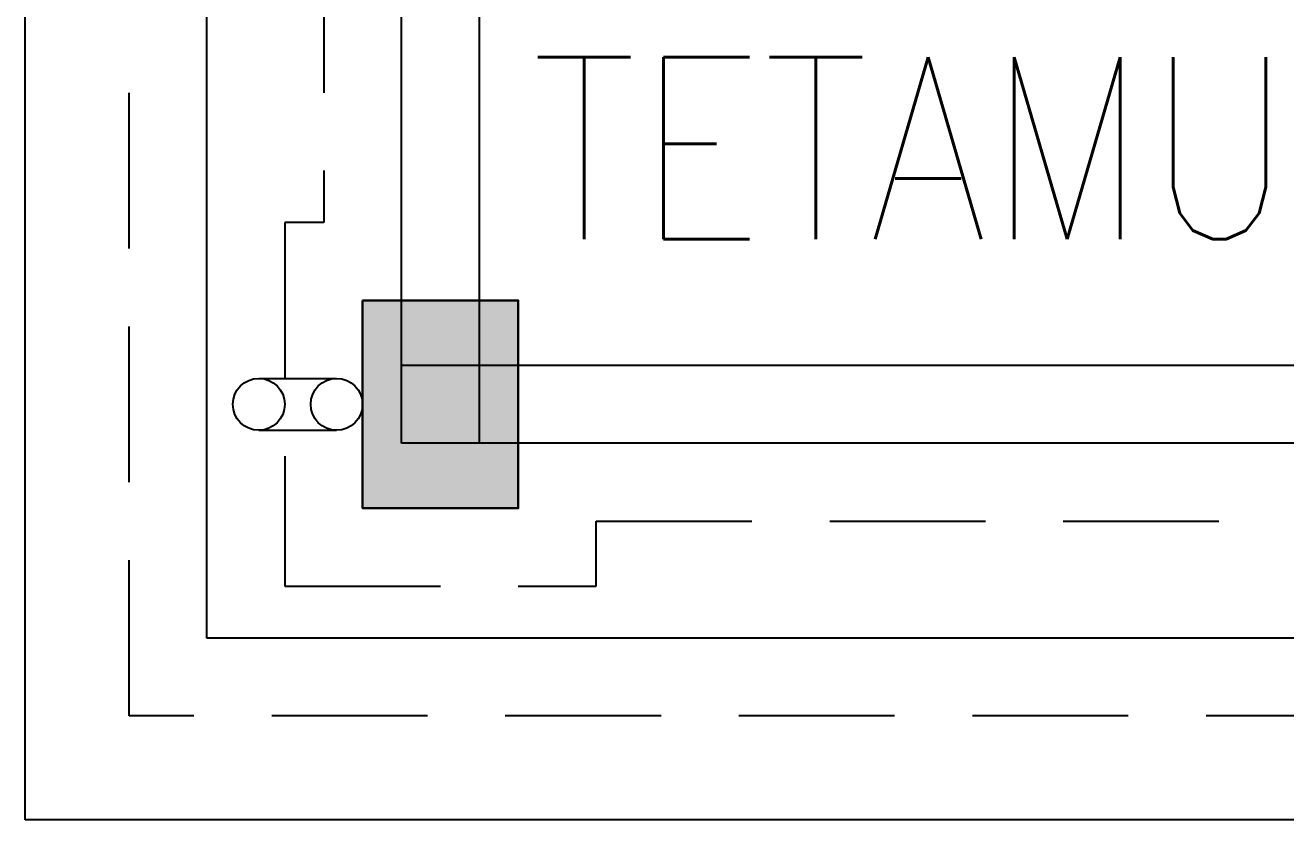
# Model space of a CAD drawing. Header units: inches. Extents: x -86408137 to 595769, y 1041006 to 3160331.
# Drawn here: x 393498 to 395926, y 1083269 to 1084799 of the extents above; entities that cross this region are included whole.
import ezdxf
from ezdxf.enums import TextEntityAlignment as Align

# ---------------------------------------------------------------- set-up
doc = ezdxf.new("R2010")
doc.units = ezdxf.units.IN
doc.header["$MEASUREMENT"] = 0
doc.linetypes.add('HIDDEN', pattern=[0.375, 0.25, -0.125])
doc.layers.add('COLUMN', color=8, linetype='Continuous', lineweight=30)
doc.layers.add('t3', color=8, linetype='Continuous', lineweight=25)
for name, color, linetype in [('DOWNPIPE', 8, 'Continuous'), ('LW', 2, 'Continuous'), ('WALL', 1, 'Continuous')]:
    doc.layers.add(name, color=color, linetype=linetype)
doc.styles.add('LAILA', font='romans.shx', dxfattribs={"width": 0.85, "height": 350})

msp = doc.modelspace()

# ---------------------------------------------------------------- linework, layer by layer
at = {"layer": 'COLUMN'}
msp.add_lwpolyline([(394147.7, 1084269.1), (394447.7, 1084269.1), (394447.7, 1083869.1), (394147.7, 1083869.1)], close=True, dxfattribs=at)
msp.add_solid([(394147.7, 1084269.1), (394447.7, 1084269.1), (394147.7, 1083869.1), (394447.7, 1083869.1)], dxfattribs=at)
at = {"layer": 'DOWNPIPE'}
for p, q in [((393947.7, 1084119.1), (394097.7, 1084119.1)), ((393947.7, 1084019.1), (394097.7, 1084019.1))]:
    msp.add_line(p, q, dxfattribs=at)
for centre in [(393947.7, 1084069.1), (394097.7, 1084069.1)]:
    msp.add_circle(centre, 50, dxfattribs=at)
at = {"layer": 'LW'}
for p, q in [((393497.7, 1083269.1), (393497.7, 1096869.1)), ((393847.7, 1083619.1), (393847.7, 1096519.1)), ((396072.7, 1083619.1), (393847.7, 1083619.1)), ((396072.7, 1083269.1), (393497.7, 1083269.1))]:
    msp.add_line(p, q, dxfattribs=at)
at = {"layer": 'LW', "linetype": 'HIDDEN', "ltscale": 1200}
for p, q in [((393697.7, 1083469.1), (393697.7, 1096669.1)), ((396072.7, 1083469.1), (393697.7, 1083469.1))]:
    msp.add_line(p, q, dxfattribs=at)
msp.add_lwpolyline([(394072.7, 1085419.1), (394072.7, 1084419.1), (393997.7, 1084419.1), (393997.7, 1083719.1), (394597.7, 1083719.1), (394597.7, 1083844.1), (396072.7, 1083844.1)], dxfattribs=at)
at = {"layer": 'WALL'}
for p, q in [((394372.7, 1083994.1), (394372.7, 1085569.1)), ((394222.7, 1083994.1), (394222.7, 1085419.1)), ((396372.7, 1084144.1), (394222.7, 1084144.1)), ((396072.7, 1083994.1), (394222.7, 1083994.1))]:
    msp.add_line(p, q, dxfattribs=at)

# ---------------------------------------------------------------- texts
at = {"layer": 't3', "style": 'LAILA', "width": 0.85}
msp.add_text('TETAMU', height=350, dxfattribs=at).set_placement((394472.5, 1084737.3), align=Align.TOP_LEFT)

doc.saveas('drawing.dxf')
